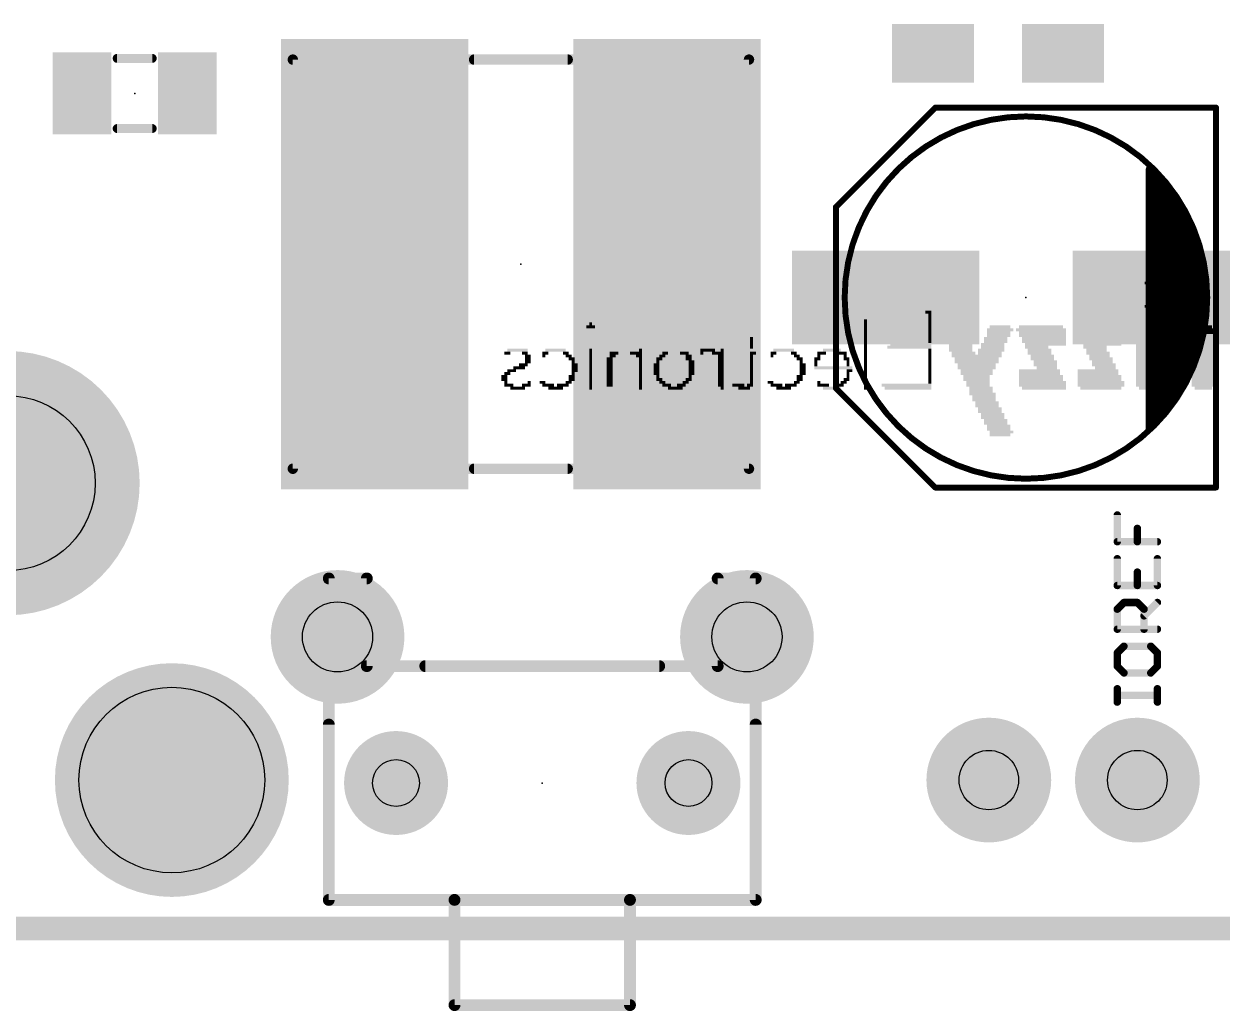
# Model space of a CAD drawing. Extents: x 45.5 to 117.9, y 20.2 to 75.1.
# Drawn here: x 59.7 to 80.19, y 20.18 to 37.07 of the extents above; entities that cross this region are included whole.
import ezdxf

# ---------------------------------------------------------------- set-up
doc = ezdxf.new("R2010")
doc.units = 0
for name, color, linetype in [('17', 82, 'CONTINUOUS'), ('20', 7, 'CONTINUOUS'), ('21', 253, 'CONTINUOUS'), ('23', 7, 'CONTINUOUS'), ('25', 253, 'CONTINUOUS'), ('26', 253, 'CONTINUOUS'), ('29', 253, 'CONTINUOUS'), ('30', 253, 'CONTINUOUS'), ('31', 253, 'CONTINUOUS'), ('44', 253, 'CONTINUOUS'), ('51', 253, 'CONTINUOUS')]:
    doc.layers.add(name, color=color, linetype=linetype)

# ---------------------------------------------------------------- blocks, each defined once
blk = doc.blocks.new('RECT')
blk.add_solid([(-0.5, -0.5), (0.5, -0.5), (-0.5, 0.5), (0.5, 0.5)])
blk = doc.blocks.new('ROUNDP')
at = {"const_width": 0.5}
blk.add_lwpolyline([(0, -0.25, 1), (0, 0.25, 1), (0, -0.25)], format="xyb", dxfattribs=at)

msp = doc.modelspace()

# ---------------------------------------------------------------- linework, layer by layer
at = {"layer": '20', "const_width": 0.4064}
msp.add_lwpolyline([(112.7125, 21.59), (49.8475, 21.59)], dxfattribs=at)
at = {"layer": '20'}
msp.add_circle((62.23, 24.13), 1.5875, dxfattribs=at)
at = {"layer": '21'}
for points, const_width in [([(61.295, 36.4775), (61.895, 36.4775)], 0.1524), ([(68.999, 36.4565), (67.399, 36.4565)], 0.1778), ([(73.585, 33.935), (75.285, 35.635)], 0.1016), ([(75.285, 35.635), (80.085, 35.635)], 0.1016), ([(80.085, 35.635), (80.085, 33.335)], 0.1016), ([(61.295, 35.2775), (61.895, 35.2775)], 0.1524), ([(73.585, 33.335), (73.585, 33.935)], 0.1016), ([(73.585, 30.835), (73.585, 31.435)], 0.1016), ([(80.085, 31.435), (80.085, 29.135)], 0.1016), ([(75.285, 29.135), (73.585, 30.835)], 0.1016), ([(67.399, 29.4565), (68.999, 29.4565)], 0.1778), ([(80.085, 29.135), (75.285, 29.135)], 0.1016), ([(70.5638, 26.0797), (66.5638, 26.0797)], 0.2032), ([(64.9138, 25.0797), (64.9138, 22.0797)], 0.2032), ([(72.2138, 22.0797), (72.2138, 25.0797)], 0.2032), ([(64.9138, 22.0797), (72.2138, 22.0797)], 0.2032)]:
    msp.add_lwpolyline(points, dxfattribs=dict(at, const_width=const_width))
for points, const_width in [([(61.295, 36.5156, 1), (61.295, 36.4394)], 0.0762), ([(61.895, 36.4394, 1), (61.895, 36.5156)], 0.0762), ([(67.399, 36.5009, 1), (67.399, 36.4121)], 0.0889), ([(68.999, 36.4121, 1), (68.999, 36.5009)], 0.0889), ([(75.285, 35.6604, 1), (75.285, 35.6096)], 0.0508), ([(75.303, 35.617, 1), (75.267, 35.653)], 0.0508), ([(80.1104, 35.635, 1), (80.0596, 35.635)], 0.0508), ([(80.085, 35.6096, 1), (80.085, 35.6604)], 0.0508), ([(79.785, 33.335, 0.7285), (73.885, 33.335)], 0.1016), ([(61.295, 35.3156, 1), (61.295, 35.2394)], 0.0762), ([(61.895, 35.2394, 1), (61.895, 35.3156)], 0.0762), ([(73.567, 33.953, 1), (73.603, 33.917)], 0.0508), ([(73.6104, 33.935, 1), (73.5596, 33.935)], 0.0508), ([(73.5596, 33.335, 1), (73.6104, 33.335)], 0.0508), ([(73.8608, 33.3428, 1), (73.9092, 33.3272)], 0.0508), ([(79.7608, 33.3272, 1), (79.8092, 33.3428)], 0.0508), ([(80.0596, 33.335, 1), (80.1104, 33.335)], 0.0508), ([(73.6104, 31.435, 1), (73.5596, 31.435)], 0.0508), ([(73.885, 31.435, 0.7285), (79.785, 31.435)], 0.1016), ([(73.9092, 31.4428, 1), (73.8608, 31.4272)], 0.0508), ([(79.8092, 31.4272, 1), (79.7608, 31.4428)], 0.0508), ([(80.1104, 31.435, 1), (80.0596, 31.435)], 0.0508), ([(73.603, 30.853, 1), (73.567, 30.817)], 0.0508), ([(73.5596, 30.835, 1), (73.6104, 30.835)], 0.0508), ([(67.399, 29.501, 1), (67.399, 29.4121)], 0.0889), ([(68.999, 29.4121, 1), (68.999, 29.501)], 0.0889), ([(75.285, 29.1604, 1), (75.285, 29.1096)], 0.0508), ([(75.267, 29.117, 1), (75.303, 29.153)], 0.0508), ([(80.0596, 29.135, 1), (80.1104, 29.135)], 0.0508), ([(80.085, 29.1096, 1), (80.085, 29.1604)], 0.0508), ([(66.5638, 26.1305, 1), (66.5638, 26.0289)], 0.1016), ([(70.5638, 26.0289, 1), (70.5638, 26.1305)], 0.1016), ([(64.9646, 25.0797, 1), (64.863, 25.0797)], 0.1016), ([(72.2646, 25.0797, 1), (72.163, 25.0797)], 0.1016), ([(64.9138, 22.1305, 1), (64.9138, 22.0289)], 0.1016), ([(64.863, 22.0797, 1), (64.9646, 22.0797)], 0.1016), ([(72.163, 22.0797, 1), (72.2646, 22.0797)], 0.1016), ([(72.2138, 22.0289, 1), (72.2138, 22.1305)], 0.1016)]:
    msp.add_lwpolyline(points, format="xyb", dxfattribs=dict(at, const_width=const_width))
at = {"layer": '23'}
for p in [(61.595, 35.8775), (68.199, 32.9565), (76.835, 32.385), (68.5638, 24.0797)]:
    msp.add_point(p, dxfattribs=at)
at = {"layer": '25', "const_width": 0.127}
for points in [[(78.3965, 28.2077), (78.3965, 28.6653)], [(78.7397, 28.2077), (78.7397, 28.4365)], [(79.0829, 28.2077), (78.3965, 28.2077)], [(78.3965, 27.9169), (78.3965, 27.4593)], [(79.0829, 27.4593), (79.0829, 27.9169)], [(78.7397, 27.4593), (78.7397, 27.6881)], [(78.3965, 27.4593), (79.0829, 27.4593)], [(78.3965, 27.0541), (78.5109, 27.1684)], [(78.3965, 26.7109), (78.3965, 27.0541)], [(78.5109, 27.1684), (78.7397, 27.1684)], [(78.7397, 27.1684), (78.8541, 27.0541)], [(78.8541, 26.9397), (79.0829, 27.1684)], [(78.8541, 27.0541), (78.8541, 26.7109)], [(79.0829, 26.7109), (78.3965, 26.7109)], [(78.5109, 26.42), (78.3965, 26.3056)], [(78.9685, 26.42), (78.5109, 26.42)], [(79.0829, 26.3056), (78.9685, 26.42)], [(78.3965, 26.3056), (78.3965, 26.0768)], [(79.0829, 26.0768), (79.0829, 26.3056)], [(78.3965, 26.0768), (78.5109, 25.9624)], [(78.5109, 25.9624), (78.9685, 25.9624)], [(78.9685, 25.9624), (79.0829, 26.0768)], [(78.3965, 25.4635), (78.3965, 25.6923)], [(79.0829, 25.5779), (78.3965, 25.5779)], [(79.0829, 25.4635), (79.0829, 25.6923)]]:
    msp.add_lwpolyline(points, dxfattribs=at)
at = {"layer": '25', "const_width": 0.0635}
for points in [[(78.4283, 28.6653, 1), (78.3648, 28.6653)], [(78.7715, 28.4365, 1), (78.708, 28.4365)], [(78.3965, 28.2394, 1), (78.3965, 28.1759)], [(79.0829, 28.1759, 1), (79.0829, 28.2394)], [(78.3648, 28.2077, 1), (78.4283, 28.2077)], [(78.708, 28.2077, 1), (78.7715, 28.2077)], [(78.4283, 27.9169, 1), (78.3648, 27.9169)], [(79.1147, 27.9169, 1), (79.0512, 27.9169)], [(78.7715, 27.6881, 1), (78.708, 27.6881)], [(78.3965, 27.491, 1), (78.3965, 27.4275)], [(78.3648, 27.4593, 1), (78.4283, 27.4593)], [(78.708, 27.4593, 1), (78.7715, 27.4593)], [(79.0512, 27.4593, 1), (79.1147, 27.4593)], [(79.0829, 27.4275, 1), (79.0829, 27.491)], [(78.4283, 27.0541, 1), (78.3648, 27.0541)], [(78.3741, 27.0765, 1), (78.419, 27.0316)], [(78.5109, 27.2002, 1), (78.5109, 27.1367)], [(78.5334, 27.146, 1), (78.4885, 27.1909)], [(78.7622, 27.1909, 1), (78.7173, 27.146)], [(78.7397, 27.1367, 1), (78.7397, 27.2002)], [(78.8859, 27.0541, 1), (78.8224, 27.0541)], [(78.8317, 27.0316, 1), (78.8766, 27.0765)], [(79.1054, 27.146, 1), (79.0604, 27.1909)], [(78.8317, 26.9621, 1), (78.8766, 26.9172)], [(78.3965, 26.7426, 1), (78.3965, 26.6791)], [(78.3648, 26.7109, 1), (78.4283, 26.7109)], [(78.8224, 26.7109, 1), (78.8859, 26.7109)], [(79.0829, 26.6791, 1), (79.0829, 26.7426)], [(78.5109, 26.4518, 1), (78.5109, 26.3883)], [(78.5334, 26.3976, 1), (78.4885, 26.4425)], [(78.991, 26.4425, 1), (78.9461, 26.3976)], [(78.9685, 26.3883, 1), (78.9685, 26.4518)], [(78.4283, 26.3056, 1), (78.3648, 26.3056)], [(78.3741, 26.3281, 1), (78.419, 26.2832)], [(79.1147, 26.3056, 1), (79.0512, 26.3056)], [(79.0604, 26.2832, 1), (79.1054, 26.3281)], [(78.419, 26.0993, 1), (78.3741, 26.0544)], [(78.3648, 26.0768, 1), (78.4283, 26.0768)], [(78.5109, 25.9942, 1), (78.5109, 25.9307)], [(78.9685, 25.9307, 1), (78.9685, 25.9942)], [(79.0512, 26.0768, 1), (79.1147, 26.0768)], [(79.1054, 26.0544, 1), (79.0604, 26.0993)], [(78.4885, 25.94, 1), (78.5334, 25.9849)], [(78.9461, 25.9849, 1), (78.991, 25.94)], [(78.3965, 25.6096, 1), (78.3965, 25.5461)], [(78.4283, 25.6923, 1), (78.3648, 25.6923)], [(79.1147, 25.6923, 1), (79.0512, 25.6923)], [(79.0829, 25.5461, 1), (79.0829, 25.6096)], [(78.3648, 25.4635, 1), (78.4283, 25.4635)], [(79.0512, 25.4635, 1), (79.1147, 25.4635)]]:
    msp.add_lwpolyline(points, format="xyb", dxfattribs=at)
at = {"layer": '29'}
for points, const_width in [([(65.0638, 26.2622, 1), (65.0638, 26.8972, 1), (65.0638, 26.2622)], 0.635), ([(72.0638, 26.2622, 1), (72.0638, 26.8972, 1), (72.0638, 26.2622)], 0.635), ([(62.23, 23.2855, 1), (62.23, 24.9746, 1), (62.23, 23.2855)], 1.6891), ([(66.0638, 23.8575, 1), (66.0638, 24.302, 1), (66.0638, 23.8575)], 0.4445), ([(71.0638, 23.8575, 1), (71.0638, 24.302, 1), (71.0638, 23.8575)], 0.4445)]:
    msp.add_lwpolyline(points, format="xyb", dxfattribs=dict(at, const_width=const_width))
at = {"layer": '30'}
for points, const_width in [([(65.0638, 26.0082, 1), (65.0638, 27.1512, 1), (65.0638, 26.0082)], 1.143), ([(72.0638, 26.0082, 1), (72.0638, 27.1512, 1), (72.0638, 26.0082)], 1.143), ([(62.23, 23.2855, 1), (62.23, 24.9746, 1), (62.23, 23.2855)], 1.6891), ([(66.0638, 23.6352, 1), (66.0638, 24.5242, 1), (66.0638, 23.6352)], 0.889), ([(71.0638, 23.6352, 1), (71.0638, 24.5242, 1), (71.0638, 23.6352)], 0.889)]:
    msp.add_lwpolyline(points, format="xyb", dxfattribs=dict(at, const_width=const_width))
at = {"layer": '44', "const_width": 0.4064}
msp.add_lwpolyline([(62.23, 22.334, 1), (62.23, 25.9261, 1), (62.23, 22.334)], format="xyb", dxfattribs=at)
at = {"layer": '44'}
for centre, radius in [((59.42, 29.21), 1.4986), ((65.0638, 26.5797), 0.6), ((72.0638, 26.5797), 0.6), ((76.2, 24.13), 0.508), ((78.74, 24.13), 0.508), ((66.0638, 24.0797), 0.4), ((71.0638, 24.0797), 0.4)]:
    msp.add_circle(centre, radius, dxfattribs=at)
at = {"layer": '51'}
for points, const_width in [([(64.299, 36.4565), (64.299, 29.4565)], 0.1778), ([(72.099, 36.4565), (64.299, 36.4565)], 0.1778), ([(72.099, 29.4565), (72.099, 36.4565)], 0.1778), ([(73.585, 33.935), (75.285, 35.635)], 0.1016), ([(75.285, 35.635), (80.085, 35.635)], 0.1016), ([(80.085, 35.635), (80.085, 29.135)], 0.1016), ([(78.935, 30.135), (78.935, 34.585)], 0.1016), ([(79.385, 34.035), (78.985, 34.535)], 0.1016), ([(78.985, 34.535), (78.985, 30.285)], 0.1016), ([(78.9981, 34.5186), (78.985, 34.5186)], 0.1016), ([(79.0794, 34.417), (78.985, 34.417)], 0.1016), ([(79.1607, 34.3154), (78.985, 34.3154)], 0.1016), ([(79.242, 34.2138), (78.985, 34.2138)], 0.1016), ([(79.3232, 34.1122), (78.985, 34.1122)], 0.1016), ([(79.3972, 34.0106), (78.985, 34.0106)], 0.1016), ([(79.735, 33.335), (79.385, 34.035)], 0.1016), ([(73.585, 30.835), (73.585, 33.935)], 0.1016), ([(79.448, 33.909), (78.985, 33.909)], 0.1016), ([(79.4988, 33.8074), (78.985, 33.8074)], 0.1016), ([(79.5496, 33.7058), (78.985, 33.7058)], 0.1016), ([(79.6004, 33.6042), (78.985, 33.6042)], 0.1016), ([(79.6512, 33.5026), (78.985, 33.5026)], 0.1016), ([(79.702, 33.401), (78.985, 33.401)], 0.1016), ([(79.7406, 33.2994), (78.985, 33.2994)], 0.1016), ([(79.7567, 33.1978), (78.985, 33.1978)], 0.1016), ([(79.885, 32.385), (79.735, 33.335)], 0.1016), ([(79.7727, 33.0962), (78.985, 33.0962)], 0.1016), ([(79.7888, 32.9946), (78.985, 32.9946)], 0.1016), ([(79.8048, 32.893), (78.985, 32.893)], 0.1016), ([(79.8208, 32.7914), (78.985, 32.7914)], 0.1016), ([(79.8369, 32.6898), (78.985, 32.6898)], 0.1016), ([(79.8529, 32.5882), (78.985, 32.5882)], 0.1016), ([(79.869, 32.4866), (78.985, 32.4866)], 0.1016), ([(79.885, 32.385), (78.985, 32.385)], 0.1016), ([(79.735, 31.485), (79.885, 32.385)], 0.1016), ([(79.8681, 32.2834), (78.985, 32.2834)], 0.1016), ([(79.8511, 32.1818), (78.985, 32.1818)], 0.1016), ([(79.8342, 32.0802), (78.985, 32.0802)], 0.1016), ([(79.8173, 31.9786), (78.985, 31.9786)], 0.1016), ([(79.8003, 31.877), (78.985, 31.877)], 0.1016), ([(79.7834, 31.7754), (78.985, 31.7754)], 0.1016), ([(79.7665, 31.6738), (78.985, 31.6738)], 0.1016), ([(79.7495, 31.5722), (78.985, 31.5722)], 0.1016), ([(79.7288, 31.4706), (78.985, 31.4706)], 0.1016), ([(79.6853, 31.369), (78.985, 31.369)], 0.1016), ([(79.435, 30.785), (79.735, 31.485)], 0.1016), ([(79.6417, 31.2674), (78.985, 31.2674)], 0.1016), ([(79.5982, 31.1658), (78.985, 31.1658)], 0.1016), ([(79.5547, 31.0642), (78.985, 31.0642)], 0.1016), ([(79.5111, 30.9626), (78.985, 30.9626)], 0.1016), ([(75.285, 29.135), (73.585, 30.835)], 0.1016), ([(79.4676, 30.861), (78.985, 30.861)], 0.1016), ([(78.985, 30.235), (79.435, 30.785)], 0.1016), ([(79.4141, 30.7594), (78.985, 30.7594)], 0.1016), ([(79.3309, 30.6578), (78.985, 30.6578)], 0.1016), ([(79.2478, 30.5562), (78.985, 30.5562)], 0.1016), ([(79.1647, 30.4546), (78.985, 30.4546)], 0.1016), ([(79.0815, 30.353), (78.985, 30.353)], 0.1016), ([(78.985, 30.285), (78.985, 30.235)], 0.1016), ([(78.9984, 30.2514), (78.985, 30.2514)], 0.1016), ([(64.299, 29.4565), (72.099, 29.4565)], 0.1778), ([(80.085, 29.135), (75.285, 29.135)], 0.1016), ([(64.9138, 22.0797), (64.9138, 27.5797)], 0.2032), ([(64.9138, 27.5797), (65.5638, 27.5797)], 0.2032), ([(65.5638, 26.0797), (65.5638, 27.5797)], 0.2032), ([(71.5638, 27.5797), (72.2138, 27.5797)], 0.2032), ([(71.5638, 26.0797), (71.5638, 27.5797)], 0.2032), ([(72.2138, 27.5797), (72.2138, 22.0797)], 0.2032), ([(65.5638, 26.0797), (71.5638, 26.0797)], 0.2032), ([(64.9138, 22.0797), (67.0638, 22.0797)], 0.2032), ([(67.0638, 22.0797), (70.0638, 22.0797)], 0.2032), ([(67.0638, 22.0797), (67.0638, 20.2797)], 0.2032), ([(70.0638, 22.0797), (72.2138, 22.0797)], 0.2032), ([(70.0638, 22.0797), (70.0638, 20.2797)], 0.2032), ([(114.3, 21.59), (48.26, 21.59)], 0.2032), ([(70.0638, 20.2797), (67.0638, 20.2797)], 0.2032)]:
    msp.add_lwpolyline(points, dxfattribs=dict(at, const_width=const_width))
for points, const_width in [([(64.3435, 36.4565, 1), (64.2546, 36.4565)], 0.0889), ([(64.299, 36.5009, 1), (64.299, 36.4121)], 0.0889), ([(72.1435, 36.4565, 1), (72.0546, 36.4565)], 0.0889), ([(72.099, 36.4121, 1), (72.099, 36.5009)], 0.0889), ([(75.285, 35.6604, 1), (75.285, 35.6096)], 0.0508), ([(75.303, 35.617, 1), (75.267, 35.653)], 0.0508), ([(80.1104, 35.635, 1), (80.0596, 35.635)], 0.0508), ([(80.085, 35.6096, 1), (80.085, 35.6604)], 0.0508), ([(76.835, 29.285, 1), (76.835, 35.485, 1), (76.835, 29.285)], 0.1016), ([(78.9604, 34.585, 1), (78.9096, 34.585)], 0.0508), ([(79.0048, 34.5509, 1), (78.9652, 34.5191)], 0.0508), ([(79.0104, 34.535, 1), (78.9596, 34.535)], 0.0508), ([(78.985, 34.544, 1), (78.985, 34.4932)], 0.0508), ([(78.985, 34.4424, 1), (78.985, 34.3916)], 0.0508), ([(78.9981, 34.4932, 1), (78.9981, 34.544)], 0.0508), ([(79.0794, 34.3916, 1), (79.0794, 34.4424)], 0.0508), ([(78.985, 34.3408, 1), (78.985, 34.29)], 0.0508), ([(78.985, 34.2392, 1), (78.985, 34.1884)], 0.0508), ([(79.1607, 34.29, 1), (79.1607, 34.3408)], 0.0508), ([(79.242, 34.1884, 1), (79.242, 34.2392)], 0.0508), ([(78.985, 34.1376, 1), (78.985, 34.0868)], 0.0508), ([(78.985, 34.036, 1), (78.985, 33.9852)], 0.0508), ([(79.3232, 34.0868, 1), (79.3232, 34.1376)], 0.0508), ([(79.4077, 34.0464, 1), (79.3623, 34.0236)], 0.0508), ([(79.3652, 34.0191, 1), (79.4048, 34.0509)], 0.0508), ([(79.3972, 33.9852, 1), (79.3972, 34.036)], 0.0508), ([(73.567, 33.953, 1), (73.603, 33.917)], 0.0508), ([(73.6104, 33.935, 1), (73.5596, 33.935)], 0.0508), ([(78.985, 33.9344, 1), (78.985, 33.8836)], 0.0508), ([(78.985, 33.8328, 1), (78.985, 33.782)], 0.0508), ([(79.448, 33.8836, 1), (79.448, 33.9344)], 0.0508), ([(79.4988, 33.782, 1), (79.4988, 33.8328)], 0.0508), ([(78.985, 33.7312, 1), (78.985, 33.6804)], 0.0508), ([(78.985, 33.6296, 1), (78.985, 33.5788)], 0.0508), ([(79.5496, 33.6804, 1), (79.5496, 33.7312)], 0.0508), ([(79.6004, 33.5788, 1), (79.6004, 33.6296)], 0.0508), ([(78.985, 33.528, 1), (78.985, 33.4772)], 0.0508), ([(78.985, 33.4264, 1), (78.985, 33.3756)], 0.0508), ([(79.6512, 33.4772, 1), (79.6512, 33.528)], 0.0508), ([(79.702, 33.3756, 1), (79.702, 33.4264)], 0.0508), ([(78.985, 33.3248, 1), (78.985, 33.274)], 0.0508), ([(78.985, 33.2232, 1), (78.985, 33.1724)], 0.0508), ([(79.7601, 33.339, 1), (79.7099, 33.331)], 0.0508), ([(79.7123, 33.3236, 1), (79.7577, 33.3464)], 0.0508), ([(79.7406, 33.274, 1), (79.7406, 33.3248)], 0.0508), ([(79.7567, 33.1724, 1), (79.7567, 33.2232)], 0.0508), ([(78.985, 33.1216, 1), (78.985, 33.0708)], 0.0508), ([(78.985, 33.02, 1), (78.985, 32.9692)], 0.0508), ([(79.7727, 33.0708, 1), (79.7727, 33.1216)], 0.0508), ([(79.7888, 32.9692, 1), (79.7888, 33.02)], 0.0508), ([(78.985, 32.9184, 1), (78.985, 32.8676)], 0.0508), ([(78.985, 32.8168, 1), (78.985, 32.766)], 0.0508), ([(79.8048, 32.8676, 1), (79.8048, 32.9184)], 0.0508), ([(79.8208, 32.766, 1), (79.8208, 32.8168)], 0.0508), ([(78.985, 32.7152, 1), (78.985, 32.6644)], 0.0508), ([(78.985, 32.6136, 1), (78.985, 32.5628)], 0.0508), ([(79.8369, 32.6644, 1), (79.8369, 32.7152)], 0.0508), ([(79.8529, 32.5628, 1), (79.8529, 32.6136)], 0.0508), ([(78.985, 32.512, 1), (78.985, 32.4612)], 0.0508), ([(78.985, 32.4104, 1), (78.985, 32.3596)], 0.0508), ([(79.9101, 32.3808, 1), (79.8599, 32.3892)], 0.0508), ([(79.8599, 32.381, 1), (79.9101, 32.389)], 0.0508), ([(79.869, 32.4612, 1), (79.869, 32.512)], 0.0508), ([(79.885, 32.3596, 1), (79.885, 32.4104)], 0.0508), ([(78.985, 32.3088, 1), (78.985, 32.258)], 0.0508), ([(78.985, 32.2072, 1), (78.985, 32.1564)], 0.0508), ([(79.8511, 32.1564, 1), (79.8511, 32.2072)], 0.0508), ([(79.8681, 32.258, 1), (79.8681, 32.3088)], 0.0508), ([(78.985, 32.1056, 1), (78.985, 32.0548)], 0.0508), ([(78.985, 32.004, 1), (78.985, 31.9532)], 0.0508), ([(79.8173, 31.9532, 1), (79.8173, 32.004)], 0.0508), ([(79.8342, 32.0548, 1), (79.8342, 32.1056)], 0.0508), ([(78.985, 31.9024, 1), (78.985, 31.8516)], 0.0508), ([(78.985, 31.8008, 1), (78.985, 31.75)], 0.0508), ([(79.7834, 31.75, 1), (79.7834, 31.8008)], 0.0508), ([(79.8003, 31.8516, 1), (79.8003, 31.9024)], 0.0508), ([(78.985, 31.6992, 1), (78.985, 31.6484)], 0.0508), ([(78.985, 31.5976, 1), (78.985, 31.5468)], 0.0508), ([(79.7495, 31.5468, 1), (79.7495, 31.5976)], 0.0508), ([(79.7665, 31.6484, 1), (79.7665, 31.6992)], 0.0508), ([(78.985, 31.496, 1), (78.985, 31.4452)], 0.0508), ([(78.985, 31.3944, 1), (78.985, 31.3436)], 0.0508), ([(79.6853, 31.3436, 1), (79.6853, 31.3944)], 0.0508), ([(79.7099, 31.4892, 1), (79.7601, 31.4808)], 0.0508), ([(79.7583, 31.475, 1), (79.7117, 31.495)], 0.0508), ([(79.7288, 31.4452, 1), (79.7288, 31.496)], 0.0508), ([(78.985, 31.2928, 1), (78.985, 31.242)], 0.0508), ([(78.985, 31.1912, 1), (78.985, 31.1404)], 0.0508), ([(79.5982, 31.1404, 1), (79.5982, 31.1912)], 0.0508), ([(79.6417, 31.242, 1), (79.6417, 31.2928)], 0.0508), ([(78.985, 31.0896, 1), (78.985, 31.0388)], 0.0508), ([(78.985, 30.988, 1), (78.985, 30.9372)], 0.0508), ([(79.5111, 30.9372, 1), (79.5111, 30.988)], 0.0508), ([(79.5547, 31.0388, 1), (79.5547, 31.0896)], 0.0508), ([(73.603, 30.853, 1), (73.567, 30.817)], 0.0508), ([(73.5596, 30.835, 1), (73.6104, 30.835)], 0.0508), ([(78.985, 30.8864, 1), (78.985, 30.8356)], 0.0508), ([(78.985, 30.7848, 1), (78.985, 30.734)], 0.0508), ([(79.4117, 30.795, 1), (79.4583, 30.775)], 0.0508), ([(79.4141, 30.734, 1), (79.4141, 30.7848)], 0.0508), ([(79.4547, 30.7689, 1), (79.4153, 30.8011)], 0.0508), ([(79.4676, 30.8356, 1), (79.4676, 30.8864)], 0.0508), ([(78.985, 30.6832, 1), (78.985, 30.6324)], 0.0508), ([(78.985, 30.5816, 1), (78.985, 30.5308)], 0.0508), ([(79.2478, 30.5308, 1), (79.2478, 30.5816)], 0.0508), ([(79.3309, 30.6324, 1), (79.3309, 30.6832)], 0.0508), ([(78.985, 30.48, 1), (78.985, 30.4292)], 0.0508), ([(78.985, 30.3784, 1), (78.985, 30.3276)], 0.0508), ([(79.0104, 30.285, 1), (78.9596, 30.285)], 0.0508), ([(79.0815, 30.3276, 1), (79.0815, 30.3784)], 0.0508), ([(79.1647, 30.4292, 1), (79.1647, 30.48)], 0.0508), ([(78.9096, 30.135, 1), (78.9604, 30.135)], 0.0508), ([(78.9596, 30.285, 1), (79.0104, 30.285)], 0.0508), ([(78.985, 30.2768, 1), (78.985, 30.226)], 0.0508), ([(78.9653, 30.2511, 1), (79.0047, 30.2189)], 0.0508), ([(78.9596, 30.235, 1), (79.0104, 30.235)], 0.0508), ([(78.9984, 30.226, 1), (78.9984, 30.2768)], 0.0508), ([(64.299, 29.501, 1), (64.299, 29.4121)], 0.0889), ([(64.2546, 29.4565, 1), (64.3435, 29.4565)], 0.0889), ([(72.0546, 29.4565, 1), (72.1435, 29.4565)], 0.0889), ([(72.099, 29.4121, 1), (72.099, 29.501)], 0.0889), ([(75.285, 29.1604, 1), (75.285, 29.1096)], 0.0508), ([(75.267, 29.117, 1), (75.303, 29.153)], 0.0508), ([(80.0596, 29.135, 1), (80.1104, 29.135)], 0.0508), ([(80.085, 29.1096, 1), (80.085, 29.1604)], 0.0508), ([(64.9646, 27.5797, 1), (64.863, 27.5797)], 0.1016), ([(64.9138, 27.6305, 1), (64.9138, 27.5289)], 0.1016), ([(65.6146, 27.5797, 1), (65.513, 27.5797)], 0.1016), ([(65.5638, 27.5289, 1), (65.5638, 27.6305)], 0.1016), ([(71.5638, 27.6305, 1), (71.5638, 27.5289)], 0.1016), ([(71.6146, 27.5797, 1), (71.513, 27.5797)], 0.1016), ([(72.2646, 27.5797, 1), (72.163, 27.5797)], 0.1016), ([(72.2138, 27.5289, 1), (72.2138, 27.6305)], 0.1016), ([(65.5638, 26.1305, 1), (65.5638, 26.0289)], 0.1016), ([(65.513, 26.0797, 1), (65.6146, 26.0797)], 0.1016), ([(71.513, 26.0797, 1), (71.6146, 26.0797)], 0.1016), ([(71.5638, 26.0289, 1), (71.5638, 26.1305)], 0.1016), ([(64.9138, 22.1305, 1), (64.9138, 22.0289)], 0.1016), ([(64.863, 22.0797, 1), (64.9646, 22.0797)], 0.1016), ([(67.0638, 22.1305, 1), (67.0638, 22.0289)], 0.1016), ([(67.1146, 22.0797, 1), (67.013, 22.0797)], 0.1016), ([(67.0638, 22.0289, 1), (67.0638, 22.1305)], 0.1016), ([(70.0638, 22.1305, 1), (70.0638, 22.0289)], 0.1016), ([(70.1146, 22.0797, 1), (70.013, 22.0797)], 0.1016), ([(70.0638, 22.0289, 1), (70.0638, 22.1305)], 0.1016), ([(72.163, 22.0797, 1), (72.2646, 22.0797)], 0.1016), ([(72.2138, 22.0289, 1), (72.2138, 22.1305)], 0.1016), ([(67.0638, 20.3305, 1), (67.0638, 20.2289)], 0.1016), ([(67.013, 20.2797, 1), (67.1146, 20.2797)], 0.1016), ([(70.013, 20.2797, 1), (70.1146, 20.2797)], 0.1016), ([(70.0638, 20.2289, 1), (70.0638, 20.3305)], 0.1016)]:
    msp.add_lwpolyline(points, format="xyb", dxfattribs=dict(at, const_width=const_width))

# ---------------------------------------------------------------- block references
at = {"layer": '17', "xscale": 4.318, "yscale": 4.318, "rotation": 270}
msp.add_blockref('ROUNDP', (59.42, 29.21), dxfattribs=at)
msp.add_blockref('ROUNDP', (59.42, 29.21), dxfattribs=at)
at = {"layer": '17'}
for p, xscale, yscale in [((65.0638, 26.5797), 2.2, 2.2), ((65.0638, 26.5797), 2.2, 2.2), ((72.0638, 26.5797), 2.2, 2.2), ((72.0638, 26.5797), 2.2, 2.2), ((76.2, 24.13), 1.9304, 1.9304), ((76.2, 24.13), 1.9304, 1.9304), ((78.74, 24.13), 1.9304, 1.9304), ((78.74, 24.13), 1.9304, 1.9304), ((66.0638, 24.0797), 1.7, 1.7), ((66.0638, 24.0797), 1.7, 1.7), ((71.0638, 24.0797), 1.7, 1.7), ((71.0638, 24.0797), 1.7, 1.7)]:
    msp.add_blockref('ROUNDP', p, dxfattribs=dict(at, xscale=xscale, yscale=yscale))
at = {"layer": '26', "yscale": 0.05}
for p, xscale in [((78.917, 32.585), 0.3), ((78.942, 32.635), 0.15), ((78.942, 32.485), 0.45), ((78.942, 32.435), 0.45), ((78.942, 32.385), 0.45), ((78.942, 32.535), 0.35), ((74.792, 32.185), 0.85), ((78.942, 32.335), 0.35), ((78.917, 32.285), 0.3), ((78.942, 32.235), 0.15), ((69.392, 31.935), 0.05), ((74.092, 31.985), 0.05), ((74.092, 31.935), 0.05), ((75.167, 32.135), 0.1), ((75.192, 32.085), 0.05), ((75.192, 32.035), 0.05), ((75.192, 31.985), 0.05), ((75.192, 31.935), 0.05), ((69.392, 31.885), 0.15), ((74.092, 31.885), 0.05), ((74.092, 31.835), 0.05), ((74.092, 31.785), 0.05), ((74.092, 31.735), 0.05), ((75.192, 31.885), 0.05), ((75.192, 31.835), 0.05), ((75.192, 31.785), 0.05), ((75.192, 31.735), 0.05), ((75.567, 31.835), 0.4), ((75.592, 31.885), 0.35), ((75.617, 31.785), 0.4), ((75.617, 31.735), 0.4), ((76.392, 31.835), 0.45), ((76.367, 31.785), 0.4), ((76.367, 31.735), 0.4), ((76.392, 31.885), 0.35), ((77.092, 31.835), 0.85), ((77.092, 31.885), 0.75), ((77.117, 31.785), 0.8), ((77.117, 31.735), 0.8), ((78.067, 31.885), 0.8), ((78.067, 31.835), 0.8), ((78.067, 31.785), 0.8), ((78.092, 31.735), 0.75), ((78.917, 31.835), 0.4), ((78.917, 31.785), 0.4), ((78.917, 31.735), 0.4), ((78.942, 31.885), 0.35), ((79.492, 31.835), 0.45), ((79.467, 31.885), 0.3), ((79.542, 31.785), 0.45), ((79.692, 31.735), 0.75), ((79.942, 31.835), 0.25), ((79.942, 31.785), 0.25), ((79.942, 31.885), 0.15), ((72.142, 31.685), 0.05), ((72.142, 31.635), 0.05), ((72.142, 31.585), 0.05), ((72.142, 31.535), 0.05), ((74.092, 31.685), 0.05), ((74.092, 31.635), 0.05), ((74.092, 31.585), 0.05), ((74.092, 31.535), 0.05), ((74.842, 31.535), 0.75), ((74.867, 31.585), 0.7), ((75.192, 31.685), 0.05), ((75.192, 31.635), 0.05), ((75.667, 31.685), 0.4), ((75.667, 31.635), 0.4), ((75.717, 31.585), 0.4), ((75.717, 31.535), 0.4), ((76.267, 31.585), 0.4), ((76.267, 31.535), 0.4), ((76.317, 31.685), 0.4), ((76.317, 31.635), 0.4), ((77.142, 31.685), 0.75), ((77.142, 31.635), 0.75), ((77.167, 31.585), 0.7), ((77.017, 31.535), 0.4), ((78.092, 31.685), 0.75), ((78.117, 31.635), 0.7), ((78.142, 31.585), 0.65), ((78.017, 31.535), 0.4), ((78.917, 31.685), 0.4), ((78.917, 31.635), 0.4), ((78.917, 31.585), 0.4), ((78.917, 31.535), 0.4), ((79.717, 31.685), 0.7), ((79.717, 31.635), 0.7), ((79.467, 31.585), 0.1), ((79.817, 31.585), 0.5), ((79.842, 31.535), 0.45), ((67.967, 31.435), 0.1), ((68.142, 31.485), 0.35), ((68.267, 31.435), 0.1), ((68.317, 31.385), 0.1), ((68.317, 31.335), 0.1), ((68.617, 31.435), 0.1), ((68.592, 31.385), 0.05), ((68.792, 31.485), 0.35), ((68.967, 31.435), 0.1), ((69.017, 31.385), 0.1), ((69.067, 31.335), 0.1), ((69.392, 31.485), 0.05), ((69.392, 31.435), 0.05), ((69.392, 31.385), 0.05), ((69.392, 31.335), 0.05), ((69.717, 31.335), 0.1), ((69.792, 31.435), 0.15), ((69.767, 31.385), 0.1), ((69.942, 31.485), 0.35), ((70.167, 31.435), 0.2), ((70.217, 31.385), 0.1), ((70.242, 31.485), 0.05), ((70.242, 31.335), 0.05), ((70.567, 31.335), 0.1), ((70.617, 31.385), 0.1), ((70.667, 31.435), 0.1), ((70.817, 31.485), 0.3), ((70.992, 31.435), 0.15), ((71.067, 31.385), 0.1), ((71.067, 31.335), 0.1), ((71.392, 31.485), 0.25), ((71.292, 31.435), 0.05), ((71.567, 31.435), 0.2), ((71.617, 31.385), 0.1), ((71.617, 31.335), 0.1), ((71.642, 31.485), 0.05), ((72.067, 31.485), 0.4), ((72.167, 31.435), 0.1), ((72.142, 31.385), 0.05), ((72.142, 31.335), 0.05), ((72.517, 31.435), 0.1), ((72.492, 31.385), 0.05), ((72.692, 31.485), 0.35), ((72.867, 31.435), 0.1), ((72.917, 31.385), 0.1), ((72.967, 31.335), 0.1), ((73.267, 31.335), 0.1), ((73.342, 31.435), 0.15), ((73.292, 31.385), 0.05), ((73.517, 31.485), 0.3), ((73.692, 31.435), 0.15), ((73.742, 31.385), 0.05), ((73.767, 31.335), 0.1), ((74.092, 31.485), 0.05), ((74.092, 31.435), 0.05), ((74.092, 31.385), 0.05), ((74.092, 31.335), 0.05), ((75.192, 31.485), 0.05), ((75.192, 31.435), 0.05), ((75.192, 31.385), 0.05), ((75.192, 31.335), 0.05), ((75.717, 31.485), 0.4), ((75.767, 31.435), 0.4), ((75.992, 31.385), 0.85), ((75.992, 31.335), 0.75), ((76.242, 31.485), 0.45), ((76.217, 31.435), 0.4), ((77.067, 31.485), 0.4), ((77.067, 31.435), 0.4), ((77.117, 31.385), 0.4), ((77.117, 31.335), 0.4), ((78.042, 31.485), 0.35), ((78.067, 31.435), 0.4), ((78.092, 31.385), 0.35), ((78.117, 31.335), 0.4), ((78.917, 31.485), 0.4), ((78.917, 31.435), 0.4), ((78.917, 31.385), 0.4), ((78.917, 31.335), 0.4), ((79.867, 31.485), 0.4), ((79.867, 31.435), 0.4), ((79.867, 31.385), 0.4), ((79.867, 31.335), 0.4), ((68.042, 31.135), 0.15), ((68.167, 31.185), 0.2), ((68.242, 31.235), 0.15), ((68.317, 31.285), 0.1), ((69.092, 31.285), 0.05), ((69.117, 31.235), 0.1), ((69.117, 31.185), 0.1), ((69.117, 31.135), 0.1), ((69.392, 31.285), 0.05), ((69.392, 31.235), 0.05), ((69.392, 31.185), 0.05), ((69.392, 31.135), 0.05), ((69.717, 31.285), 0.1), ((69.717, 31.235), 0.1), ((69.717, 31.185), 0.1), ((69.717, 31.135), 0.1), ((70.242, 31.285), 0.05), ((70.242, 31.235), 0.05), ((70.242, 31.185), 0.05), ((70.242, 31.135), 0.05), ((70.517, 31.235), 0.1), ((70.517, 31.185), 0.1), ((70.517, 31.135), 0.1), ((70.542, 31.285), 0.05), ((71.117, 31.285), 0.1), ((71.117, 31.235), 0.1), ((71.117, 31.185), 0.1), ((71.117, 31.135), 0.1), ((71.617, 31.285), 0.1), ((71.617, 31.235), 0.1), ((71.617, 31.185), 0.1), ((71.617, 31.135), 0.1), ((72.142, 31.285), 0.05), ((72.142, 31.235), 0.05), ((72.142, 31.185), 0.05), ((72.142, 31.135), 0.05), ((72.992, 31.285), 0.05), ((73.017, 31.235), 0.1), ((73.017, 31.185), 0.1), ((73.017, 31.135), 0.1), ((73.242, 31.285), 0.05), ((73.242, 31.235), 0.05), ((73.542, 31.185), 0.65), ((73.792, 31.285), 0.05), ((73.792, 31.235), 0.05), ((73.817, 31.135), 0.1), ((74.092, 31.285), 0.05), ((74.092, 31.235), 0.05), ((74.092, 31.185), 0.05), ((74.092, 31.135), 0.05), ((75.192, 31.285), 0.05), ((75.192, 31.235), 0.05), ((75.192, 31.185), 0.05), ((75.192, 31.135), 0.05), ((75.992, 31.285), 0.75), ((75.992, 31.235), 0.65), ((75.992, 31.185), 0.65), ((75.992, 31.135), 0.55), ((77.067, 31.135), 0.7), ((77.167, 31.285), 0.4), ((77.167, 31.235), 0.4), ((77.192, 31.185), 0.35), ((78.067, 31.135), 0.7), ((78.142, 31.285), 0.35), ((78.167, 31.235), 0.4), ((78.192, 31.185), 0.35), ((78.917, 31.285), 0.4), ((78.917, 31.235), 0.4), ((78.917, 31.185), 0.4), ((78.917, 31.135), 0.4), ((79.867, 31.285), 0.4), ((79.867, 31.235), 0.4), ((79.867, 31.185), 0.4), ((79.867, 31.135), 0.4), ((67.917, 31.035), 0.1), ((67.917, 30.985), 0.1), ((67.967, 31.085), 0.1), ((67.942, 30.935), 0.05), ((68.342, 30.935), 0.05), ((68.567, 30.935), 0.1), ((69.017, 30.935), 0.1), ((69.067, 31.035), 0.1), ((69.067, 30.985), 0.1), ((69.092, 31.085), 0.05), ((69.392, 31.085), 0.05), ((69.392, 31.035), 0.05), ((69.392, 30.985), 0.05), ((69.392, 30.935), 0.05), ((69.717, 31.085), 0.1), ((69.717, 31.035), 0.1), ((69.717, 30.985), 0.1), ((69.717, 30.935), 0.1), ((70.242, 31.085), 0.05), ((70.242, 31.035), 0.05), ((70.242, 30.985), 0.05), ((70.242, 30.935), 0.05), ((70.517, 31.085), 0.1), ((70.542, 31.035), 0.05), ((70.567, 30.985), 0.1), ((70.617, 30.935), 0.1), ((71.017, 30.935), 0.1), ((71.067, 30.985), 0.1), ((71.117, 31.085), 0.1), ((71.092, 31.035), 0.05), ((71.617, 31.085), 0.1), ((71.617, 31.035), 0.1), ((71.617, 30.985), 0.1), ((71.617, 30.935), 0.1), ((72.142, 31.085), 0.05), ((72.142, 31.035), 0.05), ((72.142, 30.985), 0.05), ((72.142, 30.935), 0.05), ((72.467, 30.935), 0.1), ((72.917, 30.935), 0.1), ((72.967, 31.035), 0.1), ((72.967, 30.985), 0.1), ((73.017, 31.085), 0.1), ((73.292, 30.935), 0.05), ((73.717, 30.935), 0.1), ((73.767, 30.985), 0.1), ((73.792, 31.085), 0.05), ((73.792, 31.035), 0.05), ((74.092, 31.085), 0.05), ((74.092, 31.035), 0.05), ((74.092, 30.985), 0.05), ((74.092, 30.935), 0.05), ((75.192, 31.085), 0.05), ((75.192, 31.035), 0.05), ((75.192, 30.985), 0.05), ((75.192, 30.935), 0.05), ((75.992, 31.085), 0.55), ((75.992, 31.035), 0.45), ((75.992, 30.985), 0.45), ((76.017, 30.935), 0.4), ((77.067, 31.085), 0.7), ((77.092, 31.035), 0.75), ((77.092, 30.985), 0.75), ((77.117, 30.935), 0.8), ((78.067, 31.085), 0.7), ((78.092, 31.035), 0.75), ((78.092, 30.985), 0.75), ((78.117, 30.935), 0.8), ((78.917, 31.085), 0.4), ((78.917, 31.035), 0.4), ((78.917, 30.985), 0.4), ((78.917, 30.935), 0.4), ((79.867, 31.085), 0.4), ((79.867, 31.035), 0.4), ((79.867, 30.985), 0.4), ((79.867, 30.935), 0.4), ((67.992, 30.885), 0.15), ((68.142, 30.835), 0.25), ((68.292, 30.885), 0.15), ((68.667, 30.885), 0.2), ((68.792, 30.835), 0.25), ((68.917, 30.885), 0.2), ((69.392, 30.885), 0.05), ((69.392, 30.835), 0.05), ((69.717, 30.885), 0.1), ((70.242, 30.885), 0.05), ((70.242, 30.835), 0.05), ((70.692, 30.885), 0.15), ((70.842, 30.835), 0.25), ((70.942, 30.885), 0.15), ((71.617, 30.885), 0.1), ((71.642, 30.835), 0.05), ((71.917, 30.885), 0.2), ((72.017, 30.835), 0.2), ((72.117, 30.885), 0.1), ((72.567, 30.885), 0.2), ((72.692, 30.835), 0.25), ((72.817, 30.885), 0.2), ((73.367, 30.885), 0.2), ((73.517, 30.835), 0.3), ((73.642, 30.885), 0.15), ((74.092, 30.885), 0.05), ((74.092, 30.835), 0.05), ((74.792, 30.885), 0.85), ((74.817, 30.835), 0.8), ((76.017, 30.885), 0.4), ((76.067, 30.835), 0.4), ((76.067, 30.785), 0.4), ((76.092, 30.735), 0.45), ((77.117, 30.885), 0.8), ((77.142, 30.835), 0.75), ((78.117, 30.885), 0.8), ((78.117, 30.835), 0.7), ((78.917, 30.885), 0.4), ((78.942, 30.835), 0.35), ((79.867, 30.885), 0.4), ((79.867, 30.835), 0.3), ((76.117, 30.685), 0.4), ((76.117, 30.635), 0.4), ((76.167, 30.585), 0.4), ((76.167, 30.535), 0.4), ((76.217, 30.485), 0.4), ((76.217, 30.435), 0.4), ((76.267, 30.385), 0.4), ((76.267, 30.335), 0.4), ((76.317, 30.285), 0.4), ((76.317, 30.235), 0.4), ((76.367, 30.185), 0.4), ((76.367, 30.135), 0.4), ((76.417, 30.085), 0.4), ((76.392, 30.035), 0.35)]:
    msp.add_blockref('RECT', p, dxfattribs=dict(at, xscale=xscale))
at = {"layer": '29'}
for name, p, xscale, yscale, rotation in [('RECT', (75.2475, 36.565), 1.0032, 1.4032, 270), ('RECT', (77.47, 36.565), 1.0032, 1.4032, 90), ('RECT', (74.435, 32.385), 3.2032, 1.6032, 180), ('RECT', (79.235, 32.385), 3.2032, 1.6032, 180), ('ROUNDP', (59.42, 29.21), 4.5212, 4.5212, 270)]:
    msp.add_blockref(name, p, dxfattribs=dict(at, xscale=xscale, yscale=yscale, rotation=rotation))
for name, p, xscale, yscale in [('RECT', (65.699, 32.9565), 3.2032, 7.7032), ('RECT', (70.699, 32.9565), 3.2032, 7.7032), ('RECT', (60.695, 35.8775), 1.0032, 1.4032), ('RECT', (62.495, 35.8775), 1.0032, 1.4032), ('ROUNDP', (76.2, 24.13), 2.1336, 2.1336), ('ROUNDP', (78.74, 24.13), 2.1336, 2.1336)]:
    msp.add_blockref(name, p, dxfattribs=dict(at, xscale=xscale, yscale=yscale))
at = {"layer": '30', "xscale": 4.5212, "yscale": 4.5212, "rotation": 270}
msp.add_blockref('ROUNDP', (59.42, 29.21), dxfattribs=at)
at = {"layer": '30', "xscale": 2.1336, "yscale": 2.1336}
for p in [(76.2, 24.13), (78.74, 24.13)]:
    msp.add_blockref('ROUNDP', p, dxfattribs=at)
at = {"layer": '31'}
for p, xscale, yscale, rotation in [((75.2475, 36.565), 0.8, 1.2, 270), ((77.47, 36.565), 0.8, 1.2, 90), ((74.435, 32.385), 3, 1.4, 180), ((79.235, 32.385), 3, 1.4, 180)]:
    msp.add_blockref('RECT', p, dxfattribs=dict(at, xscale=xscale, yscale=yscale, rotation=rotation))
for p, xscale, yscale in [((65.699, 32.9565), 3, 7.5), ((70.699, 32.9565), 3, 7.5), ((60.695, 35.8775), 0.8, 1.2), ((62.495, 35.8775), 0.8, 1.2)]:
    msp.add_blockref('RECT', p, dxfattribs=dict(at, xscale=xscale, yscale=yscale))
at = {"layer": '51', "xscale": 0.6, "yscale": 0.7, "rotation": 180}
for p in [(73.485, 32.385), (80.185, 32.385)]:
    msp.add_blockref('RECT', p, dxfattribs=at)

doc.saveas('drawing.dxf')
